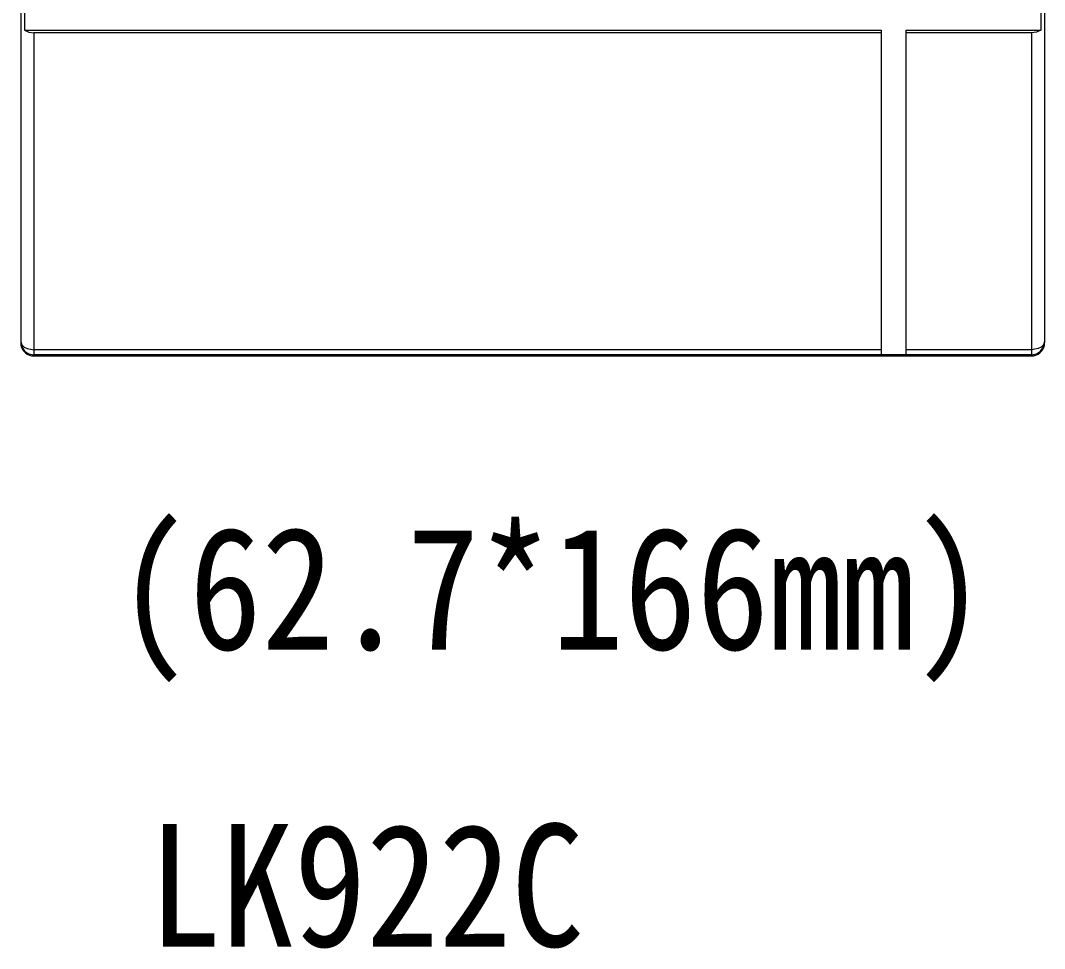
# Model space of a CAD drawing. Header units: millimetres. Extents: x 33157 to 59611, y -29750 to 1750.
# Drawn here: x 54321 to 54383.7, y -3244.8 to -3187.9 of the extents above; entities that cross this region are included whole.
import ezdxf

# ---------------------------------------------------------------- set-up
doc = ezdxf.new("R2010")
doc.units = ezdxf.units.MM
doc.layers.get('0').update_dxf_attribs({"lineweight": 18})
doc.styles.add('STYLE1', font='')
doc.styles.get('STYLE1').set_extended_font_data('宋体')

msp = doc.modelspace()

# ---------------------------------------------------------------- linework, layer by layer
at = {"lineweight": 9}
for p, q in [((54320.992, -3043.277), (54320.992, -3207.672)), ((54383.688, -3169.145), (54383.688, -3207.672)), ((54321.209, -3187.334), (54321.209, -3188.531)), ((54383.471, -3187.334), (54383.471, -3188.531)), ((54321.794, -3188.682), (54321.794, -3208.464)), ((54373.69, -3188.531), (54373.69, -3208.398)), ((54375.189, -3188.531), (54375.189, -3208.398)), ((54382.886, -3188.682), (54382.886, -3208.464))]:
    msp.add_line(p, q, dxfattribs=at)
for points in [[(54321.209, -3188.531), (54321.209, -3188.531), (54373.69, -3188.531), (54373.69, -3188.531)], [(54373.69, -3188.682), (54373.69, -3188.682), (54321.794, -3188.682), (54321.794, -3188.682)], [(54375.189, -3188.531), (54375.189, -3188.531), (54383.471, -3188.531), (54383.471, -3188.531)], [(54382.886, -3188.682), (54382.886, -3188.682), (54375.189, -3188.682), (54375.189, -3188.682)], [(54320.992, -3207.606), (54320.992, -3207.606), (54321.049, -3207.785), (54321.049, -3207.785)], [(54383.688, -3207.606), (54383.688, -3207.606), (54383.631, -3207.785), (54383.631, -3207.785)], [(54321.794, -3208.464), (54321.794, -3208.464), (54382.886, -3208.464), (54382.886, -3208.464)], [(54373.69, -3208.087), (54373.69, -3208.087), (54321.794, -3208.087), (54321.794, -3208.087)], [(54373.69, -3208.407), (54373.69, -3208.407), (54321.794, -3208.407), (54321.794, -3208.407)], [(54375.189, -3208.398), (54375.189, -3208.398), (54373.69, -3208.398), (54373.69, -3208.398)], [(54382.886, -3208.087), (54382.886, -3208.087), (54375.189, -3208.087), (54375.189, -3208.087)], [(54382.886, -3208.407), (54382.886, -3208.407), (54375.189, -3208.407), (54375.189, -3208.407)]]:
    msp.add_open_spline(points, degree=3, dxfattribs=at)
for points, knots in [([(54321.209, -3188.531), (54321.209, -3188.531), (54321.492, -3188.644), (54321.492, -3188.644), (54321.492, -3188.644), (54321.794, -3188.682), (54321.794, -3188.682)], [0, 0, 0, 0, 174734.151982, 174734.151982, 174734.151982, 349468.303964, 349468.303964, 349468.303964, 349468.303964]), ([(54383.471, -3188.531), (54383.471, -3188.531), (54383.188, -3188.644), (54383.188, -3188.644), (54383.188, -3188.644), (54382.886, -3188.682), (54382.886, -3188.682)], [0, 0, 0, 0, 174926.421053, 174926.421053, 174926.421053, 349852.842107, 349852.842107, 349852.842107, 349852.842107]), ([(54320.992, -3207.606), (54320.992, -3207.606), (54321.049, -3207.908), (54321.049, -3207.908), (54321.049, -3207.908), (54321.228, -3208.172), (54321.228, -3208.172), (54321.228, -3208.172), (54321.483, -3208.342), (54321.483, -3208.342), (54321.483, -3208.342), (54321.794, -3208.407), (54321.794, -3208.407)], [0, 0, 0, 0, 154968.815851, 154968.815851, 154968.815851, 309937.631701, 309937.631701, 309937.631701, 464906.447552, 464906.447552, 464906.447552, 619875.263403, 619875.263403, 619875.263403, 619875.263403]), ([(54320.992, -3207.672), (54320.992, -3207.672), (54321.002, -3207.804), (54321.002, -3207.804), (54321.002, -3207.804), (54321.039, -3207.945), (54321.039, -3207.945), (54321.039, -3207.945), (54321.096, -3208.068), (54321.096, -3208.068), (54321.096, -3208.068), (54321.181, -3208.181), (54321.181, -3208.181), (54321.181, -3208.181), (54321.275, -3208.285), (54321.275, -3208.285), (54321.275, -3208.285), (54321.388, -3208.36), (54321.388, -3208.36), (54321.388, -3208.36), (54321.52, -3208.417), (54321.52, -3208.417), (54321.52, -3208.417), (54321.652, -3208.455), (54321.652, -3208.455), (54321.652, -3208.455), (54321.794, -3208.464), (54321.794, -3208.464)], [0, 0, 0, 0, 143788.931082, 143788.931082, 143788.931082, 287577.862164, 287577.862164, 287577.862164, 431366.793247, 431366.793247, 431366.793247, 575155.724329, 575155.724329, 575155.724329, 718944.655411, 718944.655411, 718944.655411, 862733.586493, 862733.586493, 862733.586493, 1006522.517575, 1006522.517575, 1006522.517575, 1150311.448658, 1150311.448658, 1150311.448658, 1294100.37974, 1294100.37974, 1294100.37974, 1294100.37974]), ([(54321.049, -3207.785), (54321.049, -3207.785), (54321.2, -3207.927), (54321.2, -3207.927), (54321.2, -3207.927), (54321.388, -3208.021), (54321.388, -3208.021), (54321.388, -3208.021), (54321.794, -3208.087), (54321.794, -3208.087)], [0, 0, 0, 0, 161023.405219, 161023.405219, 161023.405219, 322046.810438, 322046.810438, 322046.810438, 483070.215657, 483070.215657, 483070.215657, 483070.215657]), ([(54383.631, -3207.785), (54383.631, -3207.785), (54383.48, -3207.927), (54383.48, -3207.927), (54383.48, -3207.927), (54383.292, -3208.021), (54383.292, -3208.021), (54383.292, -3208.021), (54382.886, -3208.087), (54382.886, -3208.087)], [0, 0, 0, 0, 161202.32892, 161202.32892, 161202.32892, 322404.657839, 322404.657839, 322404.657839, 483606.986759, 483606.986759, 483606.986759, 483606.986759]), ([(54382.886, -3208.407), (54382.886, -3208.407), (54383.197, -3208.342), (54383.197, -3208.342), (54383.197, -3208.342), (54383.452, -3208.172), (54383.452, -3208.172), (54383.452, -3208.172), (54383.631, -3207.908), (54383.631, -3207.908), (54383.631, -3207.908), (54383.688, -3207.606), (54383.688, -3207.606)], [0, 0, 0, 0, 155140.839715, 155140.839715, 155140.839715, 310281.679429, 310281.679429, 310281.679429, 465422.519144, 465422.519144, 465422.519144, 620563.358858, 620563.358858, 620563.358858, 620563.358858]), ([(54382.886, -3208.464), (54382.886, -3208.464), (54383.027, -3208.455), (54383.027, -3208.455), (54383.027, -3208.455), (54383.16, -3208.417), (54383.16, -3208.417), (54383.16, -3208.417), (54383.292, -3208.36), (54383.292, -3208.36), (54383.292, -3208.36), (54383.405, -3208.285), (54383.405, -3208.285), (54383.405, -3208.285), (54383.499, -3208.181), (54383.499, -3208.181), (54383.499, -3208.181), (54383.584, -3208.068), (54383.584, -3208.068), (54383.584, -3208.068), (54383.641, -3207.945), (54383.641, -3207.945), (54383.641, -3207.945), (54383.678, -3207.804), (54383.678, -3207.804), (54383.678, -3207.804), (54383.688, -3207.672), (54383.688, -3207.672)], [0, 0, 0, 0, 143948.830882, 143948.830882, 143948.830882, 287897.661764, 287897.661764, 287897.661764, 431846.492646, 431846.492646, 431846.492646, 575795.323527, 575795.323527, 575795.323527, 719744.154409, 719744.154409, 719744.154409, 863692.985291, 863692.985291, 863692.985291, 1007641.816173, 1007641.816173, 1007641.816173, 1151590.647055, 1151590.647055, 1151590.647055, 1295539.477937, 1295539.477937, 1295539.477937, 1295539.477937])]:
    msp.add_open_spline(points, degree=3, knots=knots, dxfattribs=at)

# ---------------------------------------------------------------- texts
at = {"color": 0, "style": 'STYLE1', "width": 0.87}
for s, p in [('(62.7*166mm)', (54326.863, -3226.448)), ('LK922C', (54328.832, -3244.629))]:
    msp.add_text(s, height=7.5, dxfattribs=at).set_placement(p)

doc.saveas('drawing.dxf')
